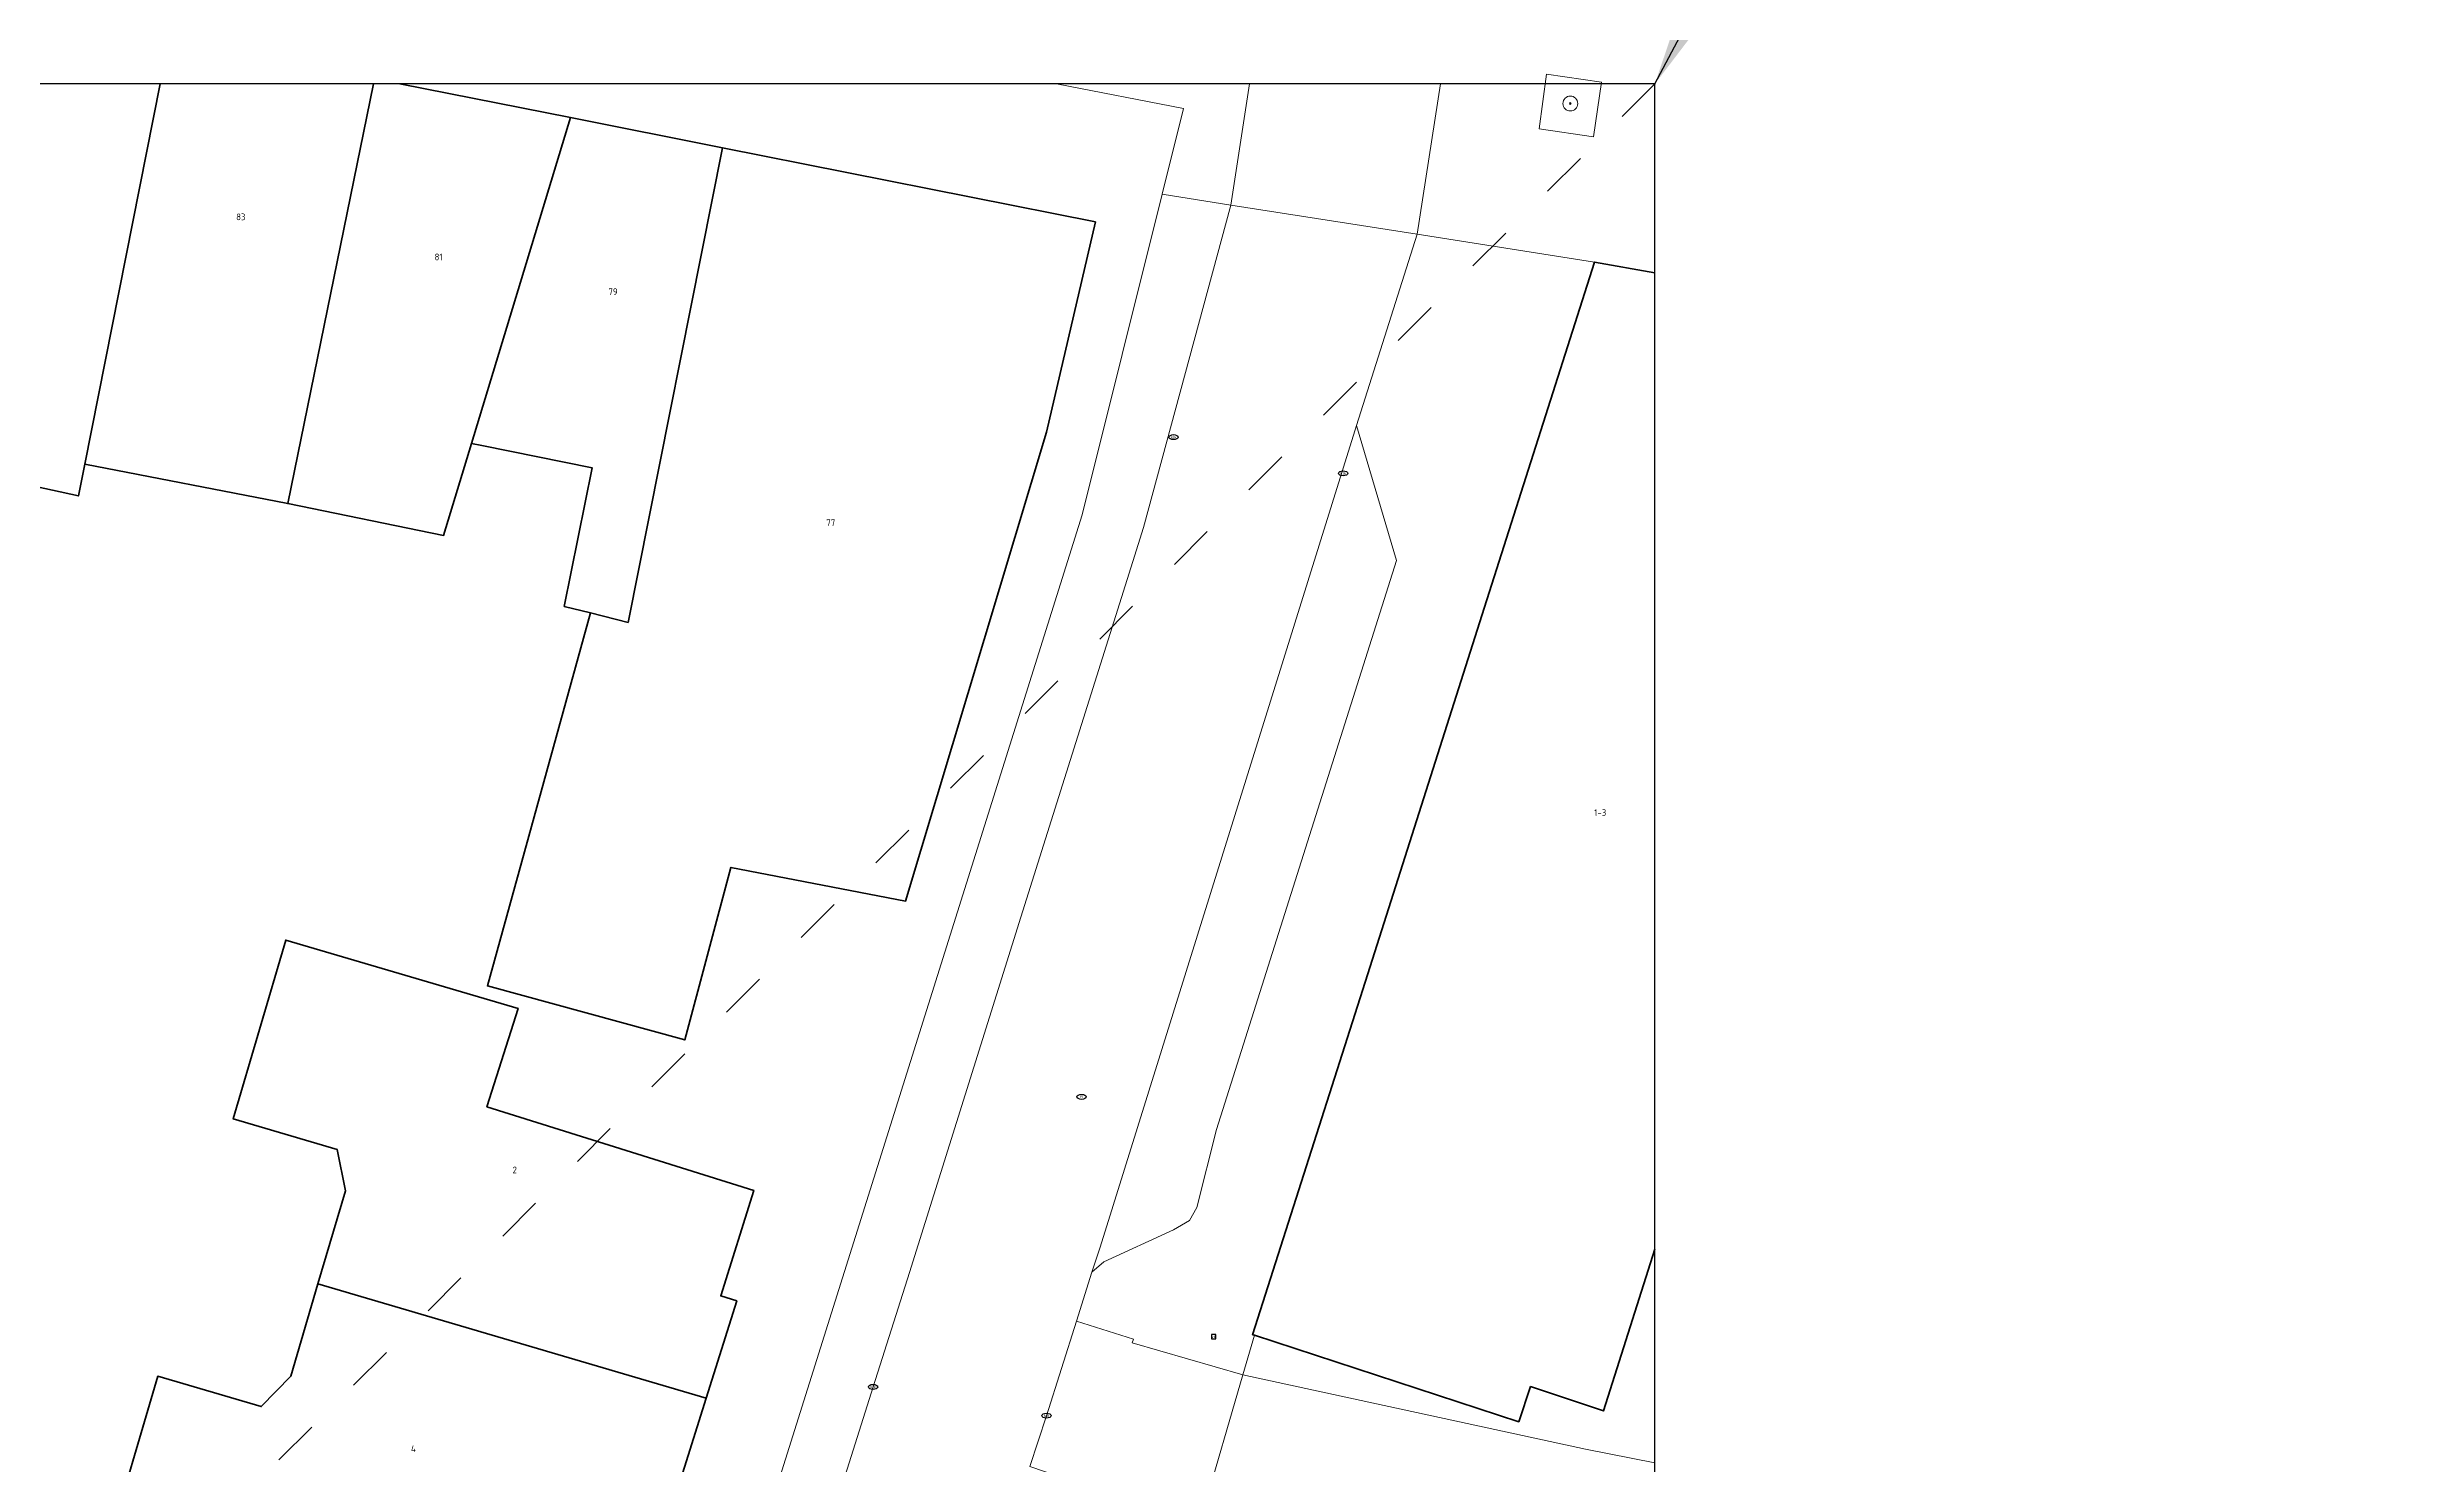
# Model space of a CAD drawing. Header units: metres. Extents: x 30438 to 30782, y 387448 to 387694.
# Drawn here: x 30667.7 to 30731.2, y 387610.5 to 387648.7 of the extents above; entities that cross this region are included whole.
import ezdxf
from ezdxf import colors
from ezdxf.entities.mleader import LeaderData, LeaderLine
from ezdxf.enums import TextEntityAlignment as Align
from ezdxf.math import Vec2, Vec3

# ---------------------------------------------------------------- set-up
doc = ezdxf.new("R2010")
doc.units = ezdxf.units.M
doc.linetypes.add('HIDDEN5', pattern=[2.8375, 1.25, -1.5875])
for name, color, linetype, lineweight in [('B-GV-GR-BEPLANTING_CULTUUR_VASTE PLANTENVAK-GV', 90, 'Continuous', 18), ('B-GV-GR-BOOM-S', 90, 'Continuous', 25), ('B-GV-IE-MEUBILAIR-S', 7, 'Continuous', 25), ('B-GV-OG-BEBOUWING-GV', 7, 'Continuous', 35), ('B-GV-OG-BEBOUWING-T18', 10, 'Continuous', 18), ('B-GV-OG-TERREIN_ERF-GV', 7, 'Continuous', 18), ('B-GV-VH-OPENVERHARDING_BETONSTRAATSTEEN-GV', 90, 'Continuous', 18), ('B-GV-VH-OPENVERHARDING_STRAATBAKSTEEN-GV', 90, 'Continuous', 18), ('B-GV-VH-OPENVERHARDING_TEGEL-GV', 90, 'Continuous', 18), ('X-XX_dim_CRD', 7, 'Continuous', 18)]:
    doc.layers.add(name, color=color, linetype=linetype, lineweight=lineweight)
doc.styles.add('NLCS-ISO', font='NLCS-ISO.ttf')
doc.styles.add('NLCS-ISO-A', font='arial.ttf')
doc.styles.add('NLCS-ISO-M100-T18', font='NLCS-ISO.ttf', dxfattribs={"height": 0.18})

# ---------------------------------------------------------------- blocks, each defined once
blk = doc.blocks.new('SIE-MEUBILAIR_BORD_VERKEER-SO')
blk.add_lwpolyline([(-0.5625, -0.5625), (0.5625, -0.5625), (0.5625, 0.5625), (-0.5625, 0.5625)], close=True)
at = {"style": 'NLCS-ISO'}
blk.add_text('vb', height=0.75, dxfattribs=at).set_placement((0, 0), align=Align.MIDDLE_CENTER)
blk = doc.blocks.new('SIE-MEUBILAIR_PUT_RIOOLPUT-SO')
blk.add_ellipse((0, 0), major_axis=(1.25, 0), ratio=0.54)
at = {"style": 'NLCS-ISO'}
blk.add_text('ri', height=0.75, dxfattribs=at).set_placement((-0.04, 0.07), align=Align.MIDDLE_CENTER)
blk = doc.blocks.new('SIE-MEUBILAIR_PUT_KOLK-SO')
blk.add_ellipse((0, 0), major_axis=(1.25, 0), ratio=0.54)
at = {"style": 'NLCS-ISO'}
blk.add_text('klk', height=0.75, dxfattribs=at).set_placement((0.03, 0), align=Align.MIDDLE_CENTER)
blk = doc.blocks.new('SGR-BOOM_GBKN-SO')
at = {"linetype": 'ByBlock', "lineweight": 18}
h = blk.add_hatch(color=0, dxfattribs=at)
h.dxf.hatch_style = 1
edge = h.paths.add_edge_path()
edge.add_arc((0, 0), 0.25, 0, 360)
at = {"color": 0, "linetype": 'ByBlock', "lineweight": 18}
for radius in [2, 0.25]:
    blk.add_circle((0, 0), radius, dxfattribs=at)
at = {"color": 0, "linetype": 'ByBlock', "lineweight": 18, "style": 'NLCS-ISO'}
blk.add_attdef('SOORT', (2.5, 0), '', height=1.5, dxfattribs=at)

msp = doc.modelspace()

# ---------------------------------------------------------------- linework, layer by layer
at = {"linetype": 'HIDDEN5'}
msp.add_line((30710.96, 387647.669), (30510.96, 387447.669), dxfattribs=at)
msp.add_lwpolyline([(30510.96, 387447.669), (30710.96, 387447.669), (30710.96, 387647.669), (30510.96, 387647.669)], close=True)
msp.add_lwpolyline([(30510.96, 387447.669), (30710.96, 387447.669), (30710.96, 387647.669), (30510.96, 387647.669)], close=True)
at = {"layer": 'B-GV-GR-BEPLANTING_CULTUUR_VASTE PLANTENVAK-GV'}
msp.add_lwpolyline([(30708.045, 387647.927), (30707.845, 387646.453), (30709.303, 387646.244), (30709.524, 387647.716)], close=True, dxfattribs=at)
at = {"layer": 'B-GV-OG-BEBOUWING-GV'}
for points in [[(30665.011, 387647.669), (30664.328, 387644.226), (30662.85, 387644.519), (30662.262, 387641.559), (30663.74, 387641.265), (30663.049, 387637.787), (30668.573, 387636.589), (30668.743, 387637.446), (30670.773, 387647.669)], [(30670.773, 387647.669), (30668.743, 387637.446), (30674.198, 387636.383), (30676.509, 387647.669)], [(30676.509, 387647.669), (30674.198, 387636.383), (30678.389, 387635.525), (30679.141, 387638), (30681.802, 387646.758), (30677.217, 387647.669)], [(30710.96, 387642.584), (30709.336, 387642.876), (30706.243, 387633.174), (30703.236, 387623.738), (30700.143, 387614.036), (30700.19, 387614.02), (30707.299, 387611.694), (30707.616, 387612.642), (30709.573, 387611.988), (30710.96, 387616.34)]]:
    msp.add_lwpolyline(points, dxfattribs=at)
for points in [[(30685.885, 387645.948), (30681.802, 387646.758), (30679.141, 387638), (30679.421, 387637.943), (30682.388, 387637.343), (30681.632, 387633.619), (30682.343, 387633.441), (30683.352, 387633.188)], [(30694.596, 387638.3), (30695.914, 387643.956), (30685.885, 387645.948), (30683.352, 387633.188), (30682.343, 387633.441), (30679.569, 387623.416), (30684.875, 387621.963), (30686.115, 387626.602), (30690.813, 387625.696)], [(30675.012, 387615.403), (30685.451, 387612.333), (30686.27, 387614.946), (30685.841, 387615.081), (30686.729, 387617.914), (30679.555, 387620.163), (30680.393, 387622.81), (30674.146, 387624.645), (30672.735, 387619.837), (30675.527, 387619.018), (30675.75, 387617.9)], [(30675.012, 387615.403), (30674.279, 387612.92), (30673.486, 387612.102), (30670.703, 387612.92), (30669.297, 387608.132), (30675.343, 387606.356), (30676.242, 387609.228), (30683.302, 387607.014), (30684.187, 387609.838), (30684.626, 387609.7), (30685.451, 387612.333)]]:
    msp.add_lwpolyline(points, close=True, dxfattribs=at)
at = {"layer": 'B-GV-OG-TERREIN_ERF-GV'}
for points in [[(30677.217, 387647.669), (30681.802, 387646.758), (30685.885, 387645.948), (30695.914, 387643.956), (30694.596, 387638.3), (30690.813, 387625.696), (30686.115, 387626.602), (30684.875, 387621.963), (30679.569, 387623.416), (30682.343, 387633.441), (30681.632, 387633.619), (30682.388, 387637.343), (30679.421, 387637.943), (30679.141, 387638), (30678.389, 387635.525), (30674.198, 387636.383), (30668.743, 387637.446), (30668.573, 387636.589), (30663.049, 387637.787)], [(30710.96, 387616.34), (30709.573, 387611.988), (30707.616, 387612.642), (30707.299, 387611.694), (30700.19, 387614.02), (30699.88, 387612.957), (30709.092, 387610.957), (30710.96, 387610.59)]]:
    msp.add_lwpolyline(points, dxfattribs=at)
msp.add_lwpolyline([(30675.012, 387615.403), (30675.75, 387617.9), (30675.527, 387619.018), (30672.735, 387619.837), (30674.146, 387624.645), (30680.393, 387622.81), (30679.555, 387620.163), (30686.729, 387617.914), (30685.841, 387615.081), (30686.27, 387614.946), (30685.451, 387612.333), (30684.626, 387609.7), (30684.187, 387609.838), (30683.302, 387607.014), (30676.242, 387609.228), (30675.343, 387606.356), (30669.297, 387608.132), (30670.703, 387612.92), (30673.486, 387612.102), (30674.279, 387612.92)], close=True, dxfattribs=at)
at = {"layer": 'B-GV-VH-OPENVERHARDING_BETONSTRAATSTEEN-GV'}
for points in [[(30694.156, 387610.489), (30694.599, 387611.859), (30695.406, 387614.404), (30695.823, 387615.719), (30696.04, 387616.391), (30702.939, 387638.478), (30704.566, 387643.623), (30699.556, 387644.408), (30697.205, 387635.74), (30696.921, 387634.821), (30693.914, 387625.259), (30690.916, 387615.709), (30689.936, 387612.633), (30688.217, 387607.189)], [(30710.96, 387610.59), (30709.092, 387610.957), (30699.88, 387612.957), (30698.793, 387609.229), (30700.845, 387608.742), (30710.96, 387606.657)]]:
    msp.add_lwpolyline(points, dxfattribs=at)
msp.add_lwpolyline([(30695.823, 387615.719), (30696.144, 387615.995), (30698.016, 387616.853), (30698.445, 387617.107), (30698.64, 387617.458), (30699.173, 387619.557), (30704.012, 387634.852), (30702.939, 387638.478), (30696.04, 387616.391)], close=True, dxfattribs=at)
at = {"layer": 'B-GV-VH-OPENVERHARDING_STRAATBAKSTEEN-GV'}
msp.add_lwpolyline([(30709.303, 387646.244), (30707.845, 387646.453), (30708.045, 387647.927), (30709.524, 387647.716)], close=True, dxfattribs=at)
for points in [[(30694.873, 387647.669), (30698.281, 387647.004), (30697.706, 387644.698), (30699.556, 387644.408), (30700.06, 387647.669)], [(30700.06, 387647.669), (30699.556, 387644.408), (30704.566, 387643.623), (30705.192, 387647.669)], [(30705.192, 387647.669), (30704.566, 387643.623), (30709.336, 387642.876), (30710.96, 387642.584)]]:
    msp.add_lwpolyline(points, dxfattribs=at)
at = {"layer": 'B-GV-VH-OPENVERHARDING_TEGEL-GV'}
msp.add_lwpolyline([(30688.217, 387607.189), (30689.936, 387612.633), (30690.916, 387615.709), (30693.914, 387625.259), (30696.921, 387634.821), (30697.205, 387635.74), (30699.556, 387644.408), (30697.706, 387644.698), (30695.558, 387636.083), (30690.507, 387619.983), (30669.154, 387552.075)], dxfattribs=at)
for points in [[(30703.236, 387623.738), (30706.243, 387633.174), (30709.336, 387642.876), (30704.566, 387643.623), (30702.939, 387638.478), (30704.012, 387634.852), (30699.173, 387619.557), (30698.64, 387617.458), (30698.445, 387617.107), (30698.016, 387616.853), (30696.144, 387615.995), (30695.823, 387615.719), (30695.406, 387614.404), (30696.938, 387613.918), (30696.906, 387613.821), (30699.88, 387612.957), (30700.19, 387614.02), (30700.143, 387614.036)], [(30698.793, 387609.229), (30699.88, 387612.957), (30696.906, 387613.821), (30696.938, 387613.918), (30695.406, 387614.404), (30694.599, 387611.859), (30694.156, 387610.489), (30695.728, 387609.956)]]:
    msp.add_lwpolyline(points, close=True, dxfattribs=at)
at = {"layer": 'X-XX_dim_CRD', "lineweight": -2, "transparency": 16777216, "flags": 128}
msp.add_lwpolyline([(30710.96, 387647.669), (30727.058, 387677.977), (30772.979, 387677.977)], dxfattribs=at)
at = {"layer": 'X-XX_dim_CRD', "lineweight": -2, "transparency": 16777216}
msp.add_point((30710.96, 387647.669), dxfattribs=at)

# ---------------------------------------------------------------- block references
at = {"layer": 'B-GV-GR-BOOM-S', "xscale": 0.1, "yscale": 0.1, "zscale": 0.1}
msp.add_blockref('SGR-BOOM_GBKN-SO', (30708.684, 387647.138), dxfattribs=at)
at = {"layer": 'B-GV-IE-MEUBILAIR-S', "xscale": 0.1, "yscale": 0.1, "zscale": 0.1}
for name, p in [('SIE-MEUBILAIR_PUT_KOLK-SO', (30698.014, 387638.168)), ('SIE-MEUBILAIR_PUT_KOLK-SO', (30702.574, 387637.195)), ('SIE-MEUBILAIR_PUT_RIOOLPUT-SO', (30695.543, 387620.431)), ('SIE-MEUBILAIR_BORD_VERKEER-SO', (30699.096, 387613.985)), ('SIE-MEUBILAIR_PUT_KOLK-SO', (30689.936, 387612.633)), ('SIE-MEUBILAIR_PUT_KOLK-SO', (30694.599, 387611.859))]:
    msp.add_blockref(name, p, dxfattribs=at)

# ---------------------------------------------------------------- texts
at = {"layer": 'B-GV-OG-BEBOUWING-T18', "style": 'NLCS-ISO-M100-T18'}
for s, p in [('83', (30672.937, 387644.091)), ('81', (30678.255, 387643.013)), ('79', (30682.945, 387642.081)), ('77', (30688.8, 387635.871)), ('1-3', (30709.487, 387628.075)), ('2', (30680.303, 387618.466)), ('4', (30677.577, 387610.97))]:
    msp.add_text(s, height=0.18, dxfattribs=at).set_placement(p, align=Align.MIDDLE)

# ---------------------------------------------------------------- leaders
at = {"layer": 'X-XX_dim_CRD', "transparency": 16777216}
ml = msp.add_multileader_mtext('Standard', dxfattribs=at)
ml.set_content('', color=256, style='NLCS-ISO-A')
ml.set_leader_properties(color=256, linetype='ByLayer', lineweight=-1)
ml.build(insert=Vec2(0, 0))
ml.multileader.update_dxf_attribs({"text_left_attachment_type": 5, "text_right_attachment_type": 5, "text_top_attachment_type": 10, "text_bottom_attachment_type": 10, "dogleg_length": 1, "arrow_head_size": 3, "scale": 0.001})
ctx = ml.context
ctx.base_point, ctx.scale, ctx.char_height, ctx.arrow_head_size, ctx.plane_origin = Vec3(30729.058, 387677.977), 0.001, 5, 3, Vec3(30682.658, 387654.266)
ctx.left_attachment, ctx.right_attachment, ctx.top_attachment, ctx.bottom_attachment = 5, 5, 10, 10
notes = []
notes.append((ctx, [(0, (1, 1, 0), (30727.058, 387677.977), (1, 0), 2, [(0, [(30710.96, 387647.669)], 0, [])])]))
ctx.mtext.insert, ctx.mtext.flow_direction = Vec3(30731.058, 387682.977), 5
for ctx, leaders in notes:
    for number, flags, end, landing, length, lines in leaders:
        leader = LeaderData()
        leader.index, (leader.has_last_leader_line, leader.has_dogleg_vector, leader.attachment_direction) = number, flags
        leader.last_leader_point, leader.dogleg_vector, leader.dogleg_length = Vec3(end), Vec3(landing), length
        for number, points, colour, breaks in lines:
            line = LeaderLine()
            line.index, line.vertices, line.color, line.breaks = number, Vec3.list(points), colors.encode_raw_color(colour), breaks
            leader.lines.append(line)
        ctx.leaders.append(leader)

doc.saveas('drawing.dxf')
